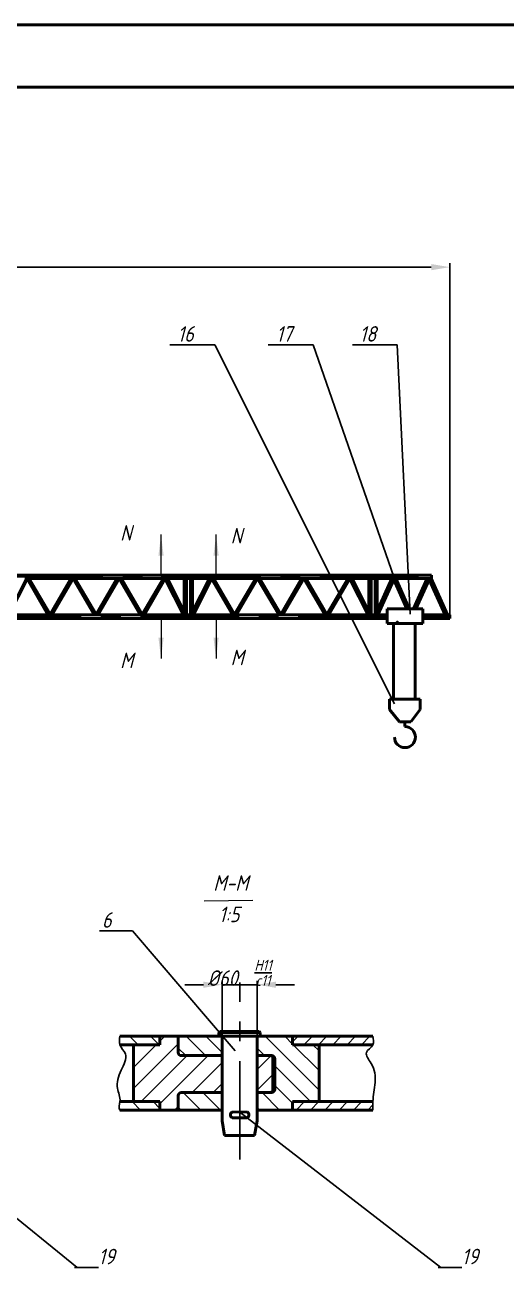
# Model space of a CAD drawing. Header units: millimetres. Extents: x 4452 to 5641, y -238 to 603.
# Drawn here: x 5255.8 to 5410.7, y 202.5 to 603 of the extents above; entities that cross this region are included whole.
import ezdxf
from ezdxf import colors
from ezdxf.entities.mleader import LeaderData, LeaderLine
from ezdxf.math import Vec2, Vec3

# ---------------------------------------------------------------- set-up
doc = ezdxf.new("R2010")
doc.units = ezdxf.units.MM
doc.linetypes.add('CENTER', pattern=[50.8, 31.75, -6.35, 6.35, -6.35])
for name, color, linetype, lineweight in [('ACAD0', 7, 'Continuous', 0), ('中心线层', 1, 'CENTER', 25), ('剖面线层', 2, 'Continuous', 25), ('尺寸线层', 3, 'Continuous', 18), ('总内框线', 7, 'Continuous', 50), ('标注层', 3, 'Continuous', 25), ('粗实线', 7, 'Continuous', 50)]:
    doc.layers.add(name, color=color, linetype=linetype, lineweight=lineweight)
doc.styles.add('5号字', font='gbeitc.shx', dxfattribs={"height": 5, "bigfont": 'gbcbig.shx'})
doc.styles.get("Standard").update_dxf_attribs({"font": 'txt', "bigfont": 'gbcbig.shx'})
doc.dimstyles.new('ISO-25', dxfattribs={"dimtxt": 2.5, "dimasz": 2.5, "dimexe": 1.25, "dimexo": 0.625, "dimtad": 1, "dimtxsty": 'Standard', "dimcen": 2.5, "dimadec": 0, "dimazin": 0, "dimtfac": 1, "dimtmove": 0, "dimatfit": 3, "dimfxl": 1, "dimarcsym": 0})

# ---------------------------------------------------------------- blocks, each defined once
blk = doc.blocks.new('*D11')
at = {"layer": 'Defpoints', "color": 0, "transparency": 16777216}
for p in [(4734.22, 525.06), (4734.22, 412.53), (5392.64, 412.53)]:
    blk.add_point(p, dxfattribs=at)
at = {"layer": '标注层', "color": 0, "lineweight": -2, "transparency": 16777216}
for p, q in [((4734.22, 413.15), (4734.22, 526.31)), ((5386.64, 525.06), (4740.22, 525.06)), ((5392.64, 413.15), (5392.64, 526.31))]:
    blk.add_line(p, q, dxfattribs=at)
at = {"layer": '标注层', "color": 0, "transparency": 16777216}
for points in [[(4740.22, 526.06), (4740.22, 524.06), (4734.22, 525.06)], [(5386.64, 526.06), (5386.64, 524.06), (5392.64, 525.06)]]:
    blk.add_solid(points, dxfattribs=at)
at = {"layer": '标注层', "color": 0, "transparency": 16777216, "insert": (5063.43, 528.19), "char_height": 5, "attachment_point": 5, "style": '5号字'}
blk.add_mtext('66500', dxfattribs=at)
blk = doc.blocks.new('_None')
blk = doc.blocks.new('*D16')
at = {"layer": 'Defpoints', "color": 0, "transparency": 16777216}
for p in [(5330.63, 294.06), (5319.32, 265.32), (5330.63, 265.32)]:
    blk.add_point(p, dxfattribs=at)
at = {"layer": '标注层', "color": 0, "lineweight": -2, "transparency": 16777216}
for p, q in [((5313.32, 294.06), (5307.32, 294.06)), ((5319.32, 265.94), (5319.32, 295.31)), ((5319.32, 294.06), (5330.63, 294.06)), ((5330.63, 265.94), (5330.63, 295.31)), ((5336.63, 294.06), (5342.63, 294.06))]:
    blk.add_line(p, q, dxfattribs=at)
at = {"layer": '标注层', "color": 0, "transparency": 16777216}
for points in [[(5313.32, 295.06), (5313.32, 293.06), (5319.32, 294.06)], [(5336.63, 295.06), (5336.63, 293.06), (5330.63, 294.06)]]:
    blk.add_solid(points, dxfattribs=at)
at = {"layer": '标注层', "color": 0, "transparency": 16777216, "insert": (5324.97, 297.89), "char_height": 5, "attachment_point": 5, "style": '5号字'}
blk.add_mtext('%%C60  {\\H0.7x;\\SH11/c11;} ', dxfattribs=at)

msp = doc.modelspace()

# ---------------------------------------------------------------- hatches: boundary and pattern name
at = {"layer": '剖面线层'}
h = msp.add_hatch(dxfattribs=at)
h.set_pattern_fill('ANSI31', color=0, scale=1.5, angle=90)
h.set_pattern_definition([(135, (-32.3364, -24.5375), (-3.367596, -3.367596), [])])
edge = h.paths.add_edge_path()
edge.add_line((5299.292, 256.46), (5286.429, 256.46))
edge.add_spline(control_points=[(5286.429, 256.46), (5286.311, 255.466), (5285.827, 254.372), (5286.429, 253.725)], knot_values=[6.3825364, 6.3825364, 6.3825364, 6.3825364, 7.1805364, 7.1805364, 7.1805364, 7.1805364], degree=3, periodic=0)
edge.add_line((5286.429, 253.725), (5299.292, 253.725))
edge.add_line((5299.292, 253.725), (5299.292, 256.46))
edge = h.paths.add_edge_path()
edge.add_line((5299.292, 277.473), (5286.429, 277.473))
edge.add_spline(control_points=[(5286.429, 277.473), (5286.284, 276.525), (5286.139, 275.578), (5286.429, 274.738)], knot_values=[0, 0, 0, 0, 0.798, 0.798, 0.798, 0.798], degree=3, periodic=0)
edge.add_line((5286.429, 274.738), (5299.292, 274.738))
edge.add_line((5299.292, 274.738), (5299.292, 277.473))
h = msp.add_hatch(dxfattribs=at)
h.set_pattern_fill('ANSI31', color=0, scale=1.5)
h.set_pattern_definition([(45, (-32.3364, -24.5375), (-3.367596, 3.367596), [])])
h.paths.add_polyline_path([(5319.317, 271.253), (5305.181, 271.253), (5305.181, 277.473), (5299.292, 277.473), (5299.292, 274.738), (5290.81, 274.738), (5290.81, 256.46), (5299.292, 256.46), (5299.292, 253.725), (5305.181, 253.705), (5305.181, 259.379), (5319.317, 259.379)])
h.paths.add_polyline_path([(5335.691, 270.253, 0.4142136), (5334.691, 271.253), (5330.625, 271.253), (5330.625, 259.379), (5335.691, 259.379)])
h = msp.add_hatch(dxfattribs=at)
h.set_pattern_fill('ANSI31', color=0, scale=1.413596, angle=90)
h.set_pattern_definition([(135, (-15274.3935, -4237.341), (-3.1736141, -3.1736141), [])])
h.paths.add_polyline_path([(5350.506, 274.738), (5342.025, 274.738), (5342.025, 277.473), (5330.625, 277.473), (5330.625, 271.253), (5336.28, 271.253), (5336.28, 265.599), (5350.506, 265.599)])
h.paths.add_polyline_path([(5350.506, 265.599), (5336.28, 265.599), (5336.28, 259.379), (5330.625, 259.379), (5330.625, 253.725), (5342.025, 253.725), (5342.025, 256.46), (5350.506, 256.46)])
h.paths.add_polyline_path([(5319.317, 259.379), (5305.181, 259.379), (5305.181, 253.725), (5319.317, 253.725)])
h.paths.add_polyline_path([(5319.317, 277.473), (5305.181, 277.473), (5305.181, 271.253), (5319.317, 271.253)])
h = msp.add_hatch(dxfattribs=at)
h.set_pattern_fill('ANSI31', color=0, scale=1.02807)
h.set_pattern_definition([(45, (-15119.7072, -807.343), (-2.308083, 2.308083), [])])
h.paths.add_polyline_path([(5367.837, 277.489), (5342.025, 277.489), (5342.025, 274.755), (5367.837, 274.755)])
h.paths.add_polyline_path([(5367.837, 256.476), (5342.025, 256.476), (5342.025, 253.725), (5367.837, 253.725)])
at = {"layer": '尺寸线层', "linetype": 'Continuous', "lineweight": 18}
for points in [[(5299.669, 438.949), (5300.512, 432.199), (5298.825, 432.199)], [(5317.378, 438.949), (5318.222, 432.199), (5316.534, 432.199)], [(5299.669, 399.03), (5300.512, 405.78), (5298.825, 405.78)], [(5317.378, 399.03), (5318.222, 405.78), (5316.534, 405.78)]]:
    msp.add_hatch(color=0, dxfattribs=at).paths.add_polyline_path(points, flags=0)

# ---------------------------------------------------------------- linework, layer by layer
at = {"layer": 'ACAD0', "color": 0, "linetype": 'Continuous', "lineweight": 0}
msp.add_line((5313.567, 321.072), (5329.161, 321.332), dxfattribs=at)
at = {"layer": '中心线层', "color": 0}
for p, q in [((4741.216, 425.4), (5386.696, 425.4)), ((5256.189, 424.855), (5250.309, 413.124)), ((5256.88, 424.855), (5263.683, 413.124)), ((5271.001, 424.855), (5264.15, 413.124)), ((5271.72, 424.855), (5278.527, 413.124)), ((5285.851, 424.855), (5279, 413.124)), ((5286.57, 424.855), (5293.377, 413.124)), ((5300.691, 424.855), (5293.869, 413.124)), ((5301.383, 424.855), (5307.245, 413.124)), ((5307.496, 424.855), (5307.496, 413.124)), ((5308.486, 424.806), (5308.486, 425.994)), ((5309.471, 424.855), (5309.471, 413.124)), ((5315.589, 424.855), (5309.709, 413.124)), ((5316.28, 424.855), (5323.083, 413.124)), ((5330.401, 424.855), (5323.55, 413.124)), ((5331.12, 424.855), (5337.927, 413.124)), ((5345.251, 424.855), (5338.4, 413.124)), ((5345.97, 424.855), (5352.777, 413.124)), ((5360.091, 424.855), (5353.269, 413.124)), ((5360.783, 424.855), (5366.645, 413.124)), ((5366.896, 424.855), (5366.896, 413.124)), ((5367.886, 424.806), (5367.886, 425.994)), ((5368.871, 424.855), (5368.871, 413.124)), ((5374.256, 424.855), (5369.07, 413.124)), ((5374.88, 424.855), (5379.212, 415.079)), ((5385.641, 424.855), (5381.32, 415.079)), ((5386.265, 424.855), (5391.464, 413.124)), ((5308.486, 411.936), (5308.486, 413.124)), ((5367.886, 411.936), (5367.886, 413.124)), ((4734.224, 412.53), (5372.432, 412.53)), ((5383.876, 412.53), (5392.636, 412.53)), ((5324.971, 237.751), (5324.971, 294.803)), ((5324.971, 237.751), (5324.971, 294.803))]:
    msp.add_line(p, q, dxfattribs=at)
at = {"layer": '中心线层', "color": 0, "lineweight": 50}
msp.add_point((5375.745, 410.712), dxfattribs=at)
at = {"layer": '剖面线层', "color": 0}
for points in [[(5286.429, 277.473), (5286.429, 274.738), (5288.199, 271.825), (5286.831, 266.513), (5285.649, 260.701), (5286.429, 256.46), (5286.429, 253.725), (5286.611, 253.555)], [(5367.837, 277.489), (5367.837, 274.755), (5365.75, 272.251), (5367.28, 268.744), (5368.561, 262.538), (5367.837, 256.476), (5367.837, 253.725)]]:
    msp.add_spline(points, degree=3, dxfattribs=at)
at = {"layer": '尺寸线层', "color": 0, "linetype": 'Continuous', "lineweight": 18}
for p, q in [((5299.669, 425.449), (5299.669, 438.949)), ((5317.378, 425.449), (5317.378, 438.949)), ((5299.669, 412.53), (5299.669, 399.03)), ((5317.378, 412.53), (5317.378, 399.03))]:
    msp.add_line(p, q, dxfattribs=at)
at = {"layer": '尺寸线层', "color": 0, "linetype": 'Continuous'}
for p, q in [((5307.169, 425.449), (5299.669, 425.449)), ((5317.378, 425.449), (5309.878, 425.449)), ((5307.169, 412.53), (5299.669, 412.53)), ((5317.378, 412.53), (5309.878, 412.53))]:
    msp.add_line(p, q, dxfattribs=at)
at = {"layer": '总内框线', "color": 0}
for p, q in [((4451.853, 603.043), (5640.853, 603.043)), ((4476.853, 583.043), (5620.853, 583.043)), ((5308.486, 425.944), (5249.086, 425.944)), ((5250.684, 413.124), (5256.532, 424.676)), ((5256.532, 424.676), (5263.28, 413.124)), ((5263.936, 413.376), (5257.23, 424.855)), ((5257.23, 424.855), (5270.641, 424.855)), ((5270.641, 424.855), (5263.936, 413.376)), ((5264.591, 413.124), (5271.361, 424.713)), ((5271.361, 424.855), (5271.361, 424.713)), ((5271.361, 424.713), (5278.13, 413.124)), ((5278.786, 413.376), (5272.08, 424.855)), ((5272.08, 424.855), (5285.491, 424.855)), ((5285.491, 424.855), (5278.786, 413.376)), ((5279.441, 413.124), (5286.211, 424.713)), ((5286.211, 424.855), (5286.211, 424.713)), ((5286.211, 424.713), (5292.98, 413.124)), ((5293.636, 413.376), (5286.93, 424.855)), ((5286.93, 424.855), (5300.341, 424.855)), ((5300.341, 424.855), (5293.636, 413.376)), ((5294.291, 413.124), (5301.039, 424.676)), ((5301.039, 424.676), (5306.887, 413.124)), ((5307.159, 414.121), (5301.725, 424.855)), ((5301.725, 424.855), (5307.149, 424.855)), ((5307.149, 424.855), (5307.149, 414.14)), ((5307.842, 413.124), (5307.842, 424.855)), ((5307.842, 424.855), (5308.486, 424.855)), ((5367.886, 425.944), (5308.486, 425.944)), ((5308.486, 424.855), (5309.129, 424.855)), ((5309.129, 424.855), (5309.129, 413.124)), ((5315.247, 424.855), (5309.813, 414.121)), ((5309.822, 414.14), (5309.822, 424.855)), ((5309.822, 424.855), (5315.247, 424.855)), ((5310.084, 413.124), (5315.932, 424.676)), ((5315.932, 424.676), (5322.68, 413.124)), ((5323.336, 413.376), (5316.63, 424.855)), ((5316.63, 424.855), (5330.041, 424.855)), ((5330.041, 424.855), (5323.336, 413.376)), ((5323.991, 413.124), (5330.761, 424.713)), ((5330.761, 424.855), (5330.761, 424.713)), ((5330.761, 424.713), (5337.53, 413.124)), ((5338.186, 413.376), (5331.48, 424.855)), ((5331.48, 424.855), (5344.891, 424.855)), ((5344.891, 424.855), (5338.186, 413.376)), ((5338.841, 413.124), (5345.611, 424.713)), ((5345.611, 424.855), (5345.611, 424.713)), ((5345.611, 424.713), (5352.38, 413.124)), ((5353.036, 413.376), (5346.33, 424.855)), ((5346.33, 424.855), (5359.741, 424.855)), ((5359.741, 424.855), (5353.036, 413.376)), ((5353.691, 413.124), (5360.439, 424.676)), ((5360.439, 424.676), (5366.287, 413.124)), ((5366.559, 414.121), (5361.125, 424.855)), ((5361.125, 424.855), (5366.549, 424.855)), ((5366.549, 424.855), (5366.549, 414.14)), ((5367.242, 413.124), (5367.242, 424.855)), ((5367.242, 424.855), (5367.886, 424.855)), ((5386.696, 425.944), (5367.886, 425.944)), ((5367.886, 424.855), (5368.529, 424.855)), ((5368.529, 424.855), (5368.529, 413.124)), ((5373.945, 424.855), (5369.214, 414.293)), ((5369.222, 414.31), (5369.222, 424.855)), ((5369.222, 424.855), (5373.945, 424.855)), ((5374.568, 424.552), (5374.568, 424.855)), ((5379.57, 415.079), (5375.192, 424.855)), ((5375.192, 424.855), (5385.33, 424.855)), ((5385.33, 424.855), (5380.951, 415.079)), ((5385.953, 424.552), (5385.953, 424.855)), ((5391.831, 413.124), (5386.577, 424.855)), ((5386.577, 424.855), (5386.696, 424.855)), ((5386.696, 425.944), (5386.696, 424.855)), ((5369.45, 413.124), (5374.568, 424.552)), ((5374.568, 424.552), (5378.811, 415.079)), ((5381.711, 415.079), (5385.953, 424.552)), ((5385.953, 424.552), (5391.071, 413.124)), ((5249.086, 413.124), (5308.486, 413.124)), ((5263.936, 413.376), (5263.936, 413.124)), ((5278.786, 413.376), (5278.786, 413.124)), ((5293.636, 413.376), (5293.636, 413.124)), ((5308.486, 413.124), (5367.886, 413.124)), ((5323.336, 413.376), (5323.336, 413.124)), ((5338.186, 413.376), (5338.186, 413.124)), ((5353.036, 413.376), (5353.036, 413.124)), ((5372.432, 413.124), (5367.886, 413.124)), ((5392.636, 413.124), (5383.876, 413.124)), ((5392.636, 411.936), (5392.636, 413.124)), ((5249.086, 411.936), (5308.486, 411.936)), ((5308.486, 411.936), (5367.886, 411.936)), ((5372.432, 411.936), (5367.886, 411.936)), ((5392.636, 411.936), (5383.876, 411.936))]:
    msp.add_line(p, q, dxfattribs=at)
for centre, major_axis, ratio, start_param, end_param in [((5256.511, 425.4), (-0.022, 0.724), 0.007668, 3.1556728, 3.8611239), ((5360.461, 425.4), (0.022, 0.724), 0.007668, 2.4220614, 3.1275125), ((5307.496, 412.689), (-0.344, 1.441), 0.0282917, 5.0121061, 6.1652146), ((5309.476, 412.689), (0.344, 1.441), 0.0282917, 0.1179707, 1.2710792), ((5366.896, 412.689), (-0.344, 1.441), 0.0282917, 5.0121061, 6.1652146), ((5368.876, 412.689), (0.345, 1.612), 0.0228604, 0.1065709, 1.3025559)]:
    msp.add_ellipse(centre, major_axis=major_axis, ratio=ratio, start_param=start_param, end_param=end_param, dxfattribs=at)
at = {"layer": '粗实线', "color": 0}
for p, q in [((5255.847, 424.855), (5257.285, 424.855)), ((5270.641, 424.855), (5272.08, 424.855)), ((5285.491, 424.855), (5286.93, 424.855)), ((5300.341, 424.855), (5301.78, 424.855)), ((5301.039, 424.676), (5301.039, 424.855)), ((5307.149, 424.855), (5307.842, 424.855)), ((5309.129, 424.855), (5309.813, 424.855)), ((5315.247, 424.855), (5316.685, 424.855)), ((5315.932, 424.676), (5315.932, 424.855)), ((5330.041, 424.855), (5331.48, 424.855)), ((5344.891, 424.855), (5346.33, 424.855)), ((5359.741, 424.855), (5361.18, 424.855)), ((5366.549, 424.855), (5367.242, 424.855)), ((5368.529, 424.855), (5369.213, 424.855)), ((5373.945, 424.855), (5375.192, 424.855)), ((5385.33, 424.855), (5386.577, 424.855)), ((5378.165, 377.136), (5378.165, 378.703)), ((5299.292, 277.473), (5299.292, 274.738)), ((5299.292, 277.473), (5305.181, 277.473)), ((5305.181, 277.473), (5305.181, 272.253)), ((5342.025, 277.473), (5305.181, 277.473)), ((5305.181, 277.473), (5305.181, 272.253)), ((5318.312, 278.704), (5318.596, 278.988)), ((5331.573, 278.704), (5318.312, 278.704)), ((5318.312, 277.472), (5318.312, 278.704)), ((5331.288, 278.988), (5318.596, 278.988)), ((5319.317, 277.473), (5319.317, 271.253)), ((5330.625, 277.473), (5330.625, 271.253)), ((5330.625, 258.104), (5330.625, 277.473)), ((5331.573, 278.704), (5331.288, 278.988)), ((5331.573, 277.472), (5331.573, 278.704)), ((5342.025, 277.489), (5342.025, 274.755)), ((5342.025, 277.473), (5342.025, 274.738)), ((5286.429, 274.738), (5299.292, 274.738)), ((5290.81, 256.462), (5290.81, 274.738)), ((5342.025, 274.755), (5367.837, 274.755)), ((5350.506, 274.738), (5350.506, 256.46)), ((5306.181, 271.253), (5319.317, 271.253)), ((5306.181, 271.253), (5319.317, 271.253)), ((5319.317, 271.253), (5319.317, 259.379)), ((5330.625, 271.253), (5330.625, 259.379)), ((5330.625, 271.253), (5335.28, 271.253)), ((5330.625, 271.253), (5334.691, 271.253)), ((5335.691, 270.253), (5335.691, 260.379)), ((5336.28, 270.253), (5336.28, 260.379)), ((5286.429, 256.46), (5299.292, 256.46)), ((5305.181, 253.705), (5305.181, 258.379)), ((5305.181, 258.379), (5305.181, 253.725)), ((5306.181, 259.379), (5319.317, 259.379)), ((5319.317, 259.379), (5306.181, 259.379)), ((5319.317, 259.379), (5319.317, 250.25)), ((5335.28, 259.379), (5330.625, 259.379)), ((5330.625, 259.379), (5330.625, 250.25)), ((5330.625, 259.379), (5334.691, 259.379)), ((5330.625, 257.157), (5330.625, 258.104)), ((5342.025, 253.741), (5342.025, 256.476)), ((5342.025, 256.476), (5367.837, 256.476)), ((5342.025, 253.725), (5342.025, 256.46)), ((5299.292, 253.725), (5305.181, 253.705)), ((5319.317, 253.725), (5305.181, 253.725)), ((5322.512, 253.089), (5327.409, 253.092)), ((5342.025, 253.725), (5330.625, 253.725)), ((5319.317, 250.25), (5320.094, 245.514)), ((5327.418, 251.197), (5322.507, 251.197)), ((5330.625, 250.25), (5329.79, 245.514)), ((5320.094, 245.514), (5329.79, 245.514))]:
    msp.add_line(p, q, dxfattribs=at)
at = {"layer": '粗实线', "color": 0, "lineweight": 50}
for p, q in [((5307.598, 424.855), (5307.598, 425.944)), ((5307.894, 425.944), (5307.894, 424.855)), ((5309.077, 425.944), (5309.077, 424.855)), ((5309.225, 425.944), (5309.225, 424.855)), ((5366.998, 424.855), (5366.998, 425.944)), ((5367.294, 425.944), (5367.294, 424.855)), ((5368.477, 425.944), (5368.477, 424.855)), ((5368.625, 425.944), (5368.625, 424.855)), ((5307.598, 411.938), (5307.598, 413.122)), ((5307.894, 413.122), (5307.894, 411.938)), ((5309.077, 413.122), (5309.077, 411.938)), ((5309.225, 412.53), (5309.225, 413.122)), ((5309.225, 413.122), (5309.225, 411.938)), ((5366.998, 411.938), (5366.998, 413.122)), ((5367.294, 413.122), (5367.294, 411.938)), ((5368.477, 413.122), (5368.477, 411.938)), ((5368.625, 412.53), (5368.625, 413.122)), ((5368.625, 413.122), (5368.625, 411.938)), ((5372.432, 415.079), (5372.432, 410.345)), ((5372.432, 415.079), (5377.875, 415.079)), ((5377.875, 415.079), (5383.405, 415.079)), ((5383.405, 415.079), (5383.876, 415.079)), ((5383.876, 410.345), (5383.876, 415.079)), ((5372.432, 410.345), (5379.995, 410.345)), ((5374.498, 410.345), (5374.498, 408.152)), ((5379.995, 410.345), (5381.285, 410.345)), ((5381.285, 410.345), (5383.876, 410.345)), ((5381.492, 408.152), (5381.492, 410.345)), ((5374.498, 408.152), (5374.498, 386.169)), ((5381.492, 386.169), (5381.492, 408.152)), ((5373.226, 386.01), (5373.226, 382.674)), ((5373.226, 386.01), (5383.082, 386.01)), ((5383.082, 386.01), (5383.082, 382.674)), ((5373.226, 382.674), (5376.405, 378.703)), ((5383.082, 382.674), (5380.061, 378.703)), ((5376.405, 378.703), (5380.061, 378.703)), ((5342.025, 277.489), (5367.837, 277.489)), ((5286.429, 253.725), (5299.292, 253.725)), ((5342.025, 253.725), (5367.837, 253.725))]:
    msp.add_line(p, q, dxfattribs=at)
at = {"layer": '粗实线', "color": 0, "linetype": 'Continuous', "lineweight": 50}
for p, q in [((5286.429, 277.473), (5299.292, 277.473)), ((5299.292, 253.725), (5299.292, 256.462))]:
    msp.add_line(p, q, dxfattribs=at)
at = {"layer": '粗实线', "color": 0, "lineweight": 50}
for centre in [(5308.486, 425.4), (5367.886, 425.4), (5308.486, 412.53), (5367.886, 412.53)]:
    msp.add_circle(centre, 0.222, dxfattribs=at)
msp.add_arc((5378.165, 373.76), 3.377, 180, 90, dxfattribs=at)
at = {"layer": '粗实线', "color": 0}
for centre, radius, start, end in [((5306.181, 272.253), 1, 180, 270), ((5306.181, 272.253), 1, 180, 270), ((5334.691, 270.253), 1, 0, 90), ((5335.28, 270.253), 1, 0, 90), ((5334.691, 260.379), 1, 270, 0), ((5335.28, 260.379), 1, 270, 0), ((5306.181, 258.379), 1, 90, 180), ((5306.181, 258.379), 1, 90, 180), ((5323.138, 252.141), 1.136, 123.48786, 236.51214), ((5326.787, 252.141), 1.136, 303.48786, 56.79815)]:
    msp.add_arc(centre, radius, start, end, dxfattribs=at)

# ---------------------------------------------------------------- texts
at = {"layer": '尺寸线层', "color": 0, "linetype": 'Continuous', "lineweight": 18, "char_height": 5, "width": 2.82129, "line_spacing_factor": 1.15057, "style": '5号字'}
for s, insert, attachment_point in [('{\\T1.01;N}', (5286.506, 442.014), 1), ('{\\T1.01;N}', (5322.07, 441.075), 1), ('{\\T1.01;M}', (5286.506, 395.966), 7), ('{\\T1.01;M}', (5322.07, 396.904), 7)]:
    msp.add_mtext(s, dxfattribs=dict(at, insert=insert, attachment_point=attachment_point))
at = {"layer": '标注层', "color": 0, "char_height": 5, "attachment_point": 1, "style": '5号字'}
for s, insert in [('{\\C0;M-M}', (5316.493, 329.33)), ('{\\C0;1:5}', (5318.256, 319.196))]:
    msp.add_mtext_dynamic_manual_height_columns(s, width=19.66931, gutter_width=99.965, heights=[0], dxfattribs=dict(at, insert=insert))

# ---------------------------------------------------------------- dimensions: what is measured, and where the dimension line sits
at = {"layer": '标注层', "color": 0}
dim = msp.add_linear_dim(base=(4734.224, 525.064), p1=(5392.636, 412.53), p2=(4734.224, 412.53), text='66500', dimstyle='ISO-25', override={"dimasz": 6, "dimtxsty": '5号字'}, dxfattribs=at)
dim.commit()
dim.dimension.update_dxf_attribs({"geometry": '*D11', "text_midpoint": (5063.43, 528.189)})
dim = msp.add_linear_dim(base=(5330.625, 294.06), p1=(5319.317, 265.316), p2=(5330.625, 265.316), text='%%C60  {\\H0.7x;\\SH11/c11;} ', dimstyle='ISO-25', override={"dimasz": 6, "dimtxsty": '5号字'}, dxfattribs=at)
dim.commit()
dim.dimension.update_dxf_attribs({"geometry": '*D16', "text_midpoint": (5324.971, 294.06), "dimtype": 160})

# ---------------------------------------------------------------- leaders
ml = msp.add_multileader_mtext('Standard', dxfattribs=at)
ml.set_content('16', style='5号字')
ml.set_leader_properties()
ml.set_arrow_properties(name='NONE')
ml.build(insert=Vec2(0, 0))
ml.multileader.update_dxf_attribs({"text_left_attachment_type": 6, "text_right_attachment_type": 6, "dogleg_length": 0.36, "arrow_head_size": 5.998})
ctx = ml.context
ctx.base_point, ctx.char_height, ctx.arrow_head_size, ctx.landing_gap_size, ctx.plane_origin = Vec3(5306.738, 500.064), 5, 5.998, 0, Vec3(5359.762, 495.508)
ctx.left_attachment, ctx.right_attachment, ctx.text_align_type = 6, 6, 2
notes = []
notes.append((ctx, [(0, (1, 1, 0), (5316.952, 500.064), (-1, 0), 6.777, [(0, [(5374.816, 384.473)], 0, [])])]))
ctx.mtext.insert, ctx.mtext.alignment, ctx.mtext.flow_direction = Vec3(5310.175, 506.064), 3, 5
ml = msp.add_multileader_mtext('Standard', dxfattribs=at)
ml.set_content('17', style='5号字')
ml.set_leader_properties()
ml.set_arrow_properties(name='NONE')
ml.build(insert=Vec2(0, 0))
ml.multileader.update_dxf_attribs({"text_left_attachment_type": 6, "text_right_attachment_type": 6, "dogleg_length": 0.36, "arrow_head_size": 5.998})
ctx = ml.context
ctx.base_point, ctx.char_height, ctx.arrow_head_size, ctx.landing_gap_size, ctx.plane_origin = Vec3(5337.884, 500.064), 5, 5.998, 0, Vec3(5359.561, 536.435)
ctx.left_attachment, ctx.right_attachment, ctx.text_align_type = 6, 6, 2
notes.append((ctx, [(0, (1, 1, 0), (5348.619, 500.064), (-1, 0), 6.777, [(0, [(5374.615, 425.4)], 0, [])])]))
ctx.mtext.insert, ctx.mtext.alignment, ctx.mtext.flow_direction = Vec3(5341.842, 506.064), 3, 5
ml = msp.add_multileader_mtext('Standard', dxfattribs=at)
ml.set_content('18', style='5号字')
ml.set_leader_properties()
ml.set_arrow_properties(name='NONE')
ml.build(insert=Vec2(0, 0))
ml.multileader.update_dxf_attribs({"text_left_attachment_type": 6, "text_right_attachment_type": 6, "dogleg_length": 0.36, "arrow_head_size": 5.998})
ctx = ml.context
ctx.base_point, ctx.char_height, ctx.arrow_head_size, ctx.landing_gap_size, ctx.plane_origin = Vec3(5365.246, 500.064), 5, 5.998, 0, Vec3(5365.932, 528.498)
ctx.left_attachment, ctx.right_attachment, ctx.text_align_type = 6, 6, 2
notes.append((ctx, [(0, (1, 1, 0), (5375.669, 500.064), (-1, 0), 6.777, [(0, [(5379.824, 413.381)], 0, [])])]))
ctx.mtext.insert, ctx.mtext.alignment, ctx.mtext.flow_direction = Vec3(5368.891, 506.064), 3, 5
ml = msp.add_multileader_mtext('Standard', dxfattribs=at)
ml.set_content('6', style='5号字')
ml.set_leader_properties()
ml.set_arrow_properties(name='NONE')
ml.build(insert=Vec2(0, 0))
ml.multileader.update_dxf_attribs({"text_left_attachment_type": 6, "text_right_attachment_type": 6, "dogleg_length": 0.36, "arrow_head_size": 5.998})
ctx = ml.context
ctx.base_point, ctx.char_height, ctx.arrow_head_size, ctx.landing_gap_size, ctx.plane_origin = Vec3(5281.652, 311.417), 5, 5.998, 0, Vec3(5680.738, 369.33)
ctx.left_attachment, ctx.right_attachment, ctx.text_align_type = 6, 6, 2
notes.append((ctx, [(0, (1, 1, 0), (5290.513, 311.417), (-1, 0), 6.777, [(0, [(5323.547, 272.787)], 0, [])])]))
ctx.mtext.insert, ctx.mtext.alignment, ctx.mtext.flow_direction = Vec3(5283.736, 317.417), 3, 5
ml = msp.add_multileader_mtext('Standard', dxfattribs=at)
ml.set_content('19', style='5号字')
ml.set_leader_properties()
ml.set_arrow_properties(name='NONE')
ml.build(insert=Vec2(0, 0))
ml.multileader.update_dxf_attribs({"text_left_attachment_type": 6, "text_right_attachment_type": 6, "dogleg_length": 0.36, "arrow_head_size": 5.998})
ctx = ml.context
ctx.base_point, ctx.char_height, ctx.arrow_head_size, ctx.landing_gap_size, ctx.plane_origin = Vec3(5279.488, 203.076), 5, 5.998, 0, Vec3(5230.681, -48.588)
ctx.left_attachment, ctx.right_attachment = 6, 6
notes.append((ctx, [(1, (1, 1, 0), (5272.711, 203.076), (1, 0), 6.777, [(0, [(5207.993, 255.511)], 0, [])])]))
ctx.mtext.insert, ctx.mtext.flow_direction = Vec3(5279.488, 209.076), 5
ml = msp.add_multileader_mtext('Standard', dxfattribs=at)
ml.set_content('19', style='5号字')
ml.set_leader_properties()
ml.set_arrow_properties(name='NONE')
ml.build(insert=Vec2(0, 0))
ml.multileader.update_dxf_attribs({"text_left_attachment_type": 6, "text_right_attachment_type": 6, "dogleg_length": 0.36, "arrow_head_size": 5.998})
ctx = ml.context
ctx.base_point, ctx.char_height, ctx.arrow_head_size, ctx.landing_gap_size, ctx.plane_origin = Vec3(5396.466, 203.076), 5, 5.998, 0, Vec3(5347.659, -51.009)
ctx.left_attachment, ctx.right_attachment = 6, 6
notes.append((ctx, [(1, (1, 1, 0), (5389.689, 203.076), (1, 0), 6.777, [(0, [(5324.971, 253.09)], 0, [])])]))
ctx.mtext.insert, ctx.mtext.flow_direction = Vec3(5396.466, 209.076), 5
for ctx, leaders in notes:
    for number, flags, end, landing, length, lines in leaders:
        leader = LeaderData()
        leader.index, (leader.has_last_leader_line, leader.has_dogleg_vector, leader.attachment_direction) = number, flags
        leader.last_leader_point, leader.dogleg_vector, leader.dogleg_length = Vec3(end), Vec3(landing), length
        for number, points, colour, breaks in lines:
            line = LeaderLine()
            line.index, line.vertices, line.color, line.breaks = number, Vec3.list(points), colors.encode_raw_color(colour), breaks
            leader.lines.append(line)
        ctx.leaders.append(leader)

doc.saveas('drawing.dxf')
